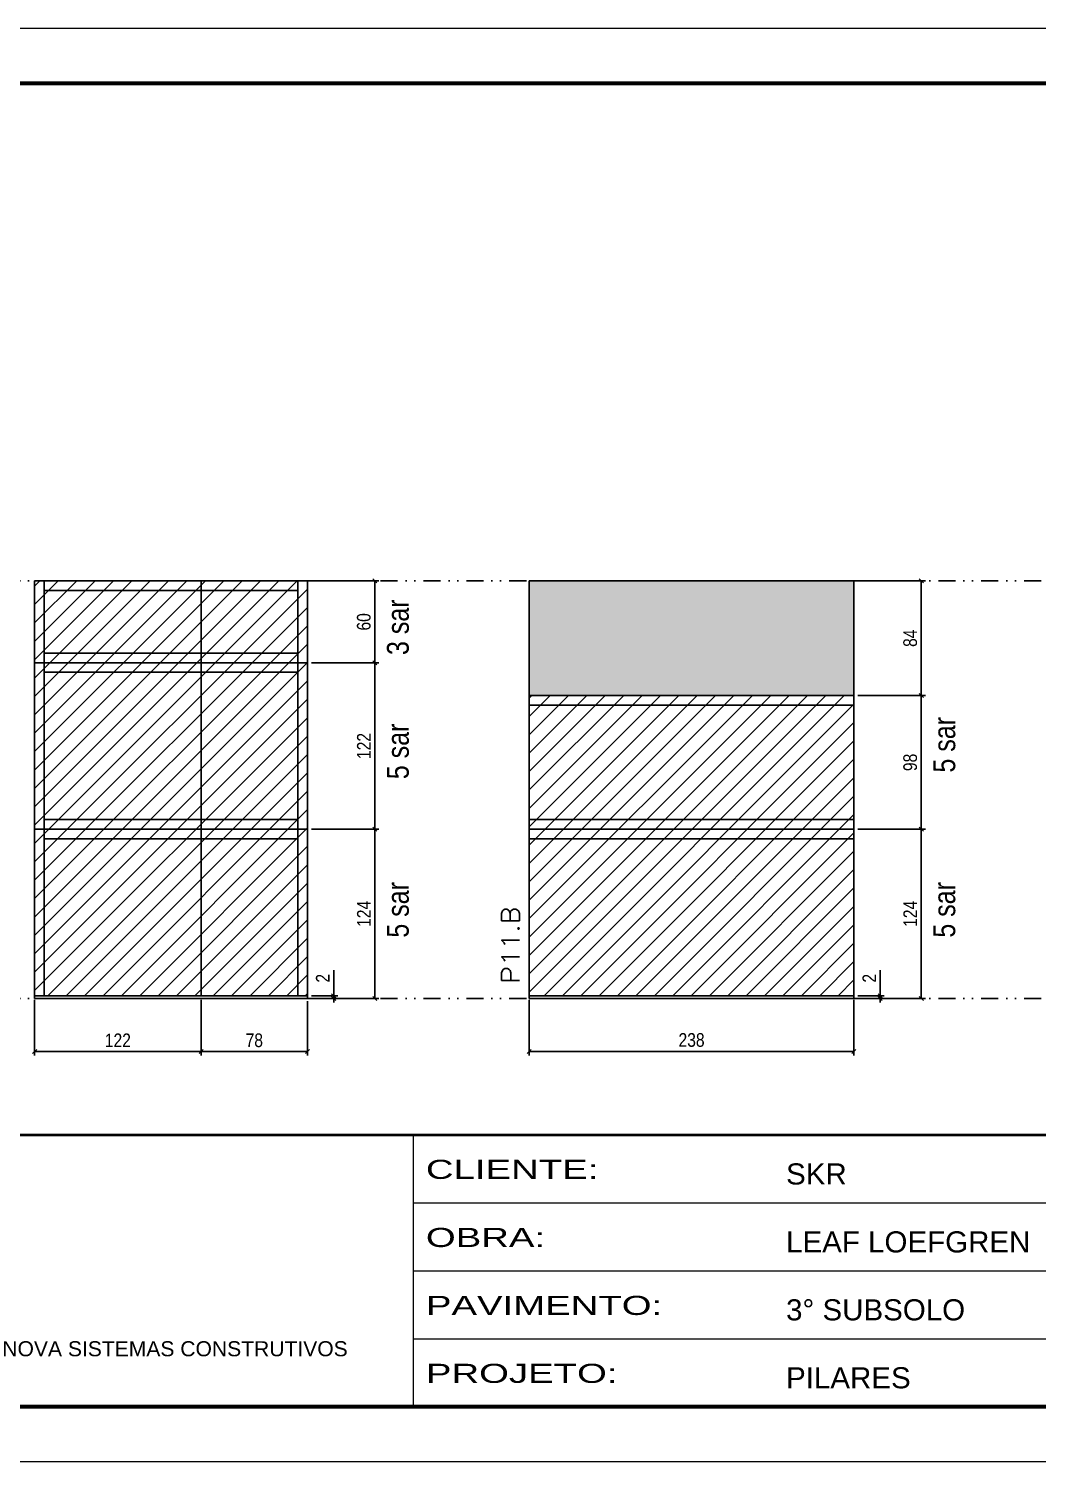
# Model space of a CAD drawing. Header units: millimetres. Extents: x 13777 to 27878, y -21631 to 6985.
# Drawn here: x 14557 to 15296, y -8997 to -7947 of the extents above; entities that cross this region are included whole.
import ezdxf

# ---------------------------------------------------------------- set-up
doc = ezdxf.new("R2010")
doc.units = ezdxf.units.MM
for name, pattern in [('CONTINUO', [0]), ('DASHED', [0.75, 0.5, -0.25]), ('DIVIDE2', [0.625, 0.25, -0.125, 0, -0.125, 0, -0.125])]:
    doc.linetypes.add(name, pattern=pattern)
for name, color, linetype in [('COTA', 241, 'Continuous'), ('NOMENCLATURA', 7, 'Continuous'), ('Nível', 160, 'Continuous'), ('Painéis', 200, 'Continuous'), ('SARR_2.2x7', 40, 'Continuous')]:
    doc.layers.add(name, color=color, linetype=linetype)
for name, color, linetype, lineweight in [('Folhas', 255, 'Continuous', 9), ('Hachura', 251, 'Continuous', 9), ('SARRAFO DE PRESSAO', 251, 'DASHED', 9), ('Texto Seção', 7, 'Continuous', 15)]:
    doc.layers.add(name, color=color, linetype=linetype, lineweight=lineweight)
doc.styles.add('ARIAL', font='arial.ttf')
doc.styles.add('ARIAL_NARROW', font='ARIALN.TTF', dxfattribs={"height": 0.2})
doc.styles.add('COTA TECNICA', font='techl___.ttf', dxfattribs={"height": 10})
doc.styles.add('COTA TECNICA-50', font='techl___.ttf', dxfattribs={"height": 10})
doc.styles.add('REGUA-120', font='ROMANS.shx', dxfattribs={"height": 15})
doc.styles.add('Tecnologia', font='')
doc.styles.get('Tecnologia').set_extended_font_data('Forgotten Futurist')
doc.dimstyles.new('COTA PAINEL-50', dxfattribs={"dimtxt": 10, "dimasz": 3, "dimexe": 3, "dimexo": 3, "dimgap": 3, "dimtad": 1, "dimdec": 1, "dimzin": 12, "dimdsep": 46, "dimtxsty": 'COTA TECNICA-50', "dimblk1": 'OBLIQUE', "dimblk2": 'OBLIQUE', "dimsah": 1, "dimcen": 0.9, "dimclrd": 4, "dimclre": 4, "dimclrt": 240, "dimadec": 1, "dimazin": 3, "dimtfac": 1, "dimtdec": 1, "dimtmove": 0, "dimatfit": 3, "dimfxl": 1, "dimtolj": 1, "dimtzin": 12, "dimarcsym": 0})
doc.dimstyles.new('PAINEL', dxfattribs={"dimtxt": 10, "dimasz": 3, "dimexe": 3, "dimexo": 3, "dimgap": 3, "dimtad": 1, "dimdec": 1, "dimzin": 12, "dimdsep": 46, "dimtxsty": 'COTA TECNICA', "dimblk1": 'OBLIQUE', "dimblk2": 'OBLIQUE', "dimsah": 1, "dimcen": 0.9, "dimclrd": 4, "dimclre": 4, "dimclrt": 240, "dimadec": 1, "dimazin": 3, "dimtfac": 1, "dimtdec": 1, "dimtmove": 0, "dimatfit": 3, "dimfxl": 1, "dimtolj": 1, "dimtzin": 12, "dimarcsym": 0})

# ---------------------------------------------------------------- blocks, each defined once
blk = doc.blocks.new('9999999999')
at = {"color": 30, "linetype": 'CONTINUO'}
for p, q in [((98564.6, 34230.2), (98564.6, 34429.4)), ((98564.6, 34379.6), (99584, 34379.6)), ((98564.6, 34329.8), (99488, 34329.8)), ((98564.6, 34280), (99488, 34280))]:
    blk.add_line(p, q, dxfattribs=at)
at = {"color": 30, "linetype": 'CONTINUO', "const_width": 2}
blk.add_lwpolyline([(99584, 34230.2), (99584, 34414.4, 0.414214), (99569, 34429.4), (98229, 34429.4, 0.414214), (98214, 34414.4), (98214, 34245.2, 0.414214), (98229, 34230.2), (99584, 34230.2)], format="xyb", dxfattribs=at)
at = {"layer": 'Folhas'}
blk.add_lwpolyline([(98139, 34190.2), (99624, 34190.2), (99624, 35240.2), (98139, 35240.2)], close=True, dxfattribs=at)
at = {"layer": 'Folhas', "color": 30, "const_width": 3}
blk.add_lwpolyline([(98214, 34230.2), (99584, 34230.2), (99584, 35200.2), (98214, 35200.2)], close=True, dxfattribs=at)
at = {"color": 7, "linetype": 'Continuous', "ltscale": 5, "style": 'ARIAL'}
for s, height, p in [('SKR', 15.48, (98837.7, 34393.1)), ('LEAF LOEFGREN', 15.483, (98837.7, 34343.3)), ('3° SUBSOLO', 15.48, (98837.7, 34293.5)), ('NOVA SISTEMAS CONSTRUTIVOS', 11.059, (98263.2, 34267.2)), ('PILARES', 15.48, (98837.7, 34243.7))]:
    blk.add_text(s, height=height, dxfattribs=at).set_placement(p)
at = {"layer": 'Folhas', "color": 7, "style": 'Tecnologia', "width": 1.5}
for s, p in [('CLIENTE:', (98573.7, 34397.2)), ('OBRA:', (98573.7, 34347.3)), ('PAVIMENTO:', (98573.7, 34297.5)), ('PROJETO:', (98573.7, 34247.7))]:
    blk.add_text(s, height=14, dxfattribs=at).set_placement(p)
blk = doc.blocks.new('_Oblique')
at = {"color": 0, "linetype": 'ByBlock', "lineweight": -2}
blk.add_line((-0.5, -0.5), (0.5, 0.5), dxfattribs=at)
blk = doc.blocks.new('*D2256')
at = {"layer": 'COTA', "color": 4, "lineweight": -2, "transparency": 16777216}
for p, q in [((14561.4, -8658.5), (14561.4, -8699.3)), ((14683.4, -8658.5), (14683.4, -8699.3)), ((14683.4, -8696.3), (14561.4, -8696.3))]:
    blk.add_line(p, q, dxfattribs=at)
at = {"layer": 'Defpoints', "color": 0, "transparency": 16777216}
for p in [(14561.4, -8655.5), (14683.4, -8655.5), (14561.4, -8696.3)]:
    blk.add_point(p, dxfattribs=at)
at = {"layer": 'COTA', "color": 4, "lineweight": -2, "transparency": 16777216, "xscale": 3, "yscale": 3, "zscale": 3, "rotation": 180}
blk.add_blockref('_Oblique', (14561.4, -8696.3), dxfattribs=at)
at = {"layer": 'COTA', "color": 4, "lineweight": -2, "transparency": 16777216, "xscale": 3, "yscale": 3, "zscale": 3}
blk.add_blockref('_Oblique', (14683.4, -8696.3), dxfattribs=at)
at = {"layer": 'COTA', "color": 240, "transparency": 16777216, "insert": (14622.4, -8688.2), "char_height": 10, "attachment_point": 5, "style": 'COTA TECNICA'}
blk.add_mtext('\\A1;122', dxfattribs=at)
blk = doc.blocks.new('*D2257')
at = {"layer": 'COTA', "color": 4, "lineweight": -2, "transparency": 16777216}
for p, q in [((14780.6, -8655.5), (14780.6, -8636.7)), ((14764.4, -8655.5), (14783.6, -8655.5)), ((14764.4, -8657.5), (14783.6, -8657.5)), ((14780.6, -8657.5), (14780.6, -8655.5)), ((14780.6, -8657.5), (14780.6, -8660.5))]:
    blk.add_line(p, q, dxfattribs=at)
at = {"layer": 'Defpoints', "color": 0, "transparency": 16777216}
for p in [(14761.4, -8655.5), (14761.4, -8657.5), (14780.6, -8657.5)]:
    blk.add_point(p, dxfattribs=at)
at = {"layer": 'COTA', "color": 4, "lineweight": -2, "transparency": 16777216, "xscale": 3, "yscale": 3, "zscale": 3}
for p, rotation in [((14780.6, -8655.5), 270), ((14780.6, -8657.5), 90)]:
    blk.add_blockref('_Oblique', p, dxfattribs=dict(at, rotation=rotation))
at = {"layer": 'COTA', "color": 240, "transparency": 16777216, "insert": (14772.6, -8642.7), "char_height": 10, "attachment_point": 5, "rotation": 90, "style": 'COTA TECNICA-50'}
blk.add_mtext('\\A1;2', dxfattribs=at)
blk = doc.blocks.new('*D2258')
at = {"layer": 'COTA', "color": 4, "lineweight": -2, "transparency": 16777216}
for p, q in [((14764.4, -8411.5), (14813.8, -8411.5)), ((14810.8, -8533.5), (14810.8, -8411.5)), ((14764.4, -8533.5), (14813.8, -8533.5))]:
    blk.add_line(p, q, dxfattribs=at)
at = {"layer": 'Defpoints', "color": 0, "transparency": 16777216}
for p in [(14761.4, -8411.5), (14810.8, -8411.5), (14761.4, -8533.5)]:
    blk.add_point(p, dxfattribs=at)
at = {"layer": 'COTA', "color": 4, "lineweight": -2, "transparency": 16777216, "xscale": 3, "yscale": 3, "zscale": 3}
for p, rotation in [((14810.8, -8411.5), 90), ((14810.8, -8533.5), 270)]:
    blk.add_blockref('_Oblique', p, dxfattribs=dict(at, rotation=rotation))
at = {"layer": 'COTA', "color": 240, "transparency": 16777216, "insert": (14802.7, -8472.5), "char_height": 10, "attachment_point": 5, "rotation": 90, "style": 'COTA TECNICA-50'}
blk.add_mtext('\\A1;122', dxfattribs=at)
blk = doc.blocks.new('*D2259')
at = {"layer": 'COTA', "color": 4, "linetype": 'ByBlock', "lineweight": -2, "transparency": 16777216}
for p, q in [((14764.4, -8533.5), (14813.8, -8533.5)), ((14810.8, -8657.5), (14810.8, -8533.5)), ((14764.4, -8657.5), (14813.8, -8657.5))]:
    blk.add_line(p, q, dxfattribs=at)
at = {"layer": 'Defpoints', "color": 0, "linetype": 'ByBlock', "transparency": 16777216}
for p in [(14761.4, -8533.5), (14810.8, -8533.5), (14761.4, -8657.5)]:
    blk.add_point(p, dxfattribs=at)
at = {"layer": 'COTA', "color": 4, "linetype": 'ByBlock', "lineweight": -2, "transparency": 16777216, "xscale": 3, "yscale": 3, "zscale": 3}
for p, rotation in [((14810.8, -8533.5), 90), ((14810.8, -8657.5), 270)]:
    blk.add_blockref('_Oblique', p, dxfattribs=dict(at, rotation=rotation))
at = {"layer": 'COTA', "color": 240, "linetype": 'ByBlock', "transparency": 16777216, "insert": (14802.7, -8595.5), "char_height": 10, "attachment_point": 5, "rotation": 90, "style": 'COTA TECNICA'}
blk.add_mtext('\\A1;124', dxfattribs=at)
blk = doc.blocks.new('*D2260')
at = {"layer": 'COTA', "color": 4, "linetype": 'ByBlock', "lineweight": -2, "transparency": 16777216}
for p, q in [((14764.4, -8533.5), (14813.8, -8533.5)), ((14810.8, -8657.5), (14810.8, -8533.5)), ((14764.4, -8657.5), (14813.8, -8657.5))]:
    blk.add_line(p, q, dxfattribs=at)
at = {"layer": 'Defpoints', "color": 0, "linetype": 'ByBlock', "transparency": 16777216}
for p in [(14761.4, -8533.5), (14810.8, -8533.5), (14761.4, -8657.5)]:
    blk.add_point(p, dxfattribs=at)
at = {"layer": 'COTA', "color": 4, "linetype": 'ByBlock', "lineweight": -2, "transparency": 16777216, "xscale": 3, "yscale": 3, "zscale": 3}
for p, rotation in [((14810.8, -8533.5), 90), ((14810.8, -8657.5), 270)]:
    blk.add_blockref('_Oblique', p, dxfattribs=dict(at, rotation=rotation))
at = {"layer": 'COTA', "color": 240, "linetype": 'ByBlock', "transparency": 16777216, "insert": (14802.7, -8595.5), "char_height": 10, "attachment_point": 5, "rotation": 90, "style": 'COTA TECNICA'}
blk.add_mtext('\\A1;124', dxfattribs=at)
blk = doc.blocks.new('*D2261')
at = {"layer": 'COTA', "color": 4, "lineweight": -2, "transparency": 16777216}
for p, q in [((14764.4, -8351.5), (14813.8, -8351.5)), ((14810.8, -8411.5), (14810.8, -8351.5)), ((14764.4, -8411.5), (14813.8, -8411.5))]:
    blk.add_line(p, q, dxfattribs=at)
at = {"layer": 'Defpoints', "color": 0, "transparency": 16777216}
for p in [(14761.4, -8351.5), (14810.8, -8351.5), (14761.4, -8411.5)]:
    blk.add_point(p, dxfattribs=at)
at = {"layer": 'COTA', "color": 4, "lineweight": -2, "transparency": 16777216, "xscale": 3, "yscale": 3, "zscale": 3}
for p, rotation in [((14810.8, -8351.5), 90), ((14810.8, -8411.5), 270)]:
    blk.add_blockref('_Oblique', p, dxfattribs=dict(at, rotation=rotation))
at = {"layer": 'COTA', "color": 240, "transparency": 16777216, "insert": (14802.7, -8381.5), "char_height": 10, "attachment_point": 5, "rotation": 90, "style": 'COTA TECNICA'}
blk.add_mtext('\\A1;60', dxfattribs=at)
blk = doc.blocks.new('*D2262')
at = {"layer": 'COTA', "color": 4, "lineweight": -2, "transparency": 16777216}
for p, q in [((14923.9, -8658.5), (14923.9, -8699.3)), ((15161.9, -8658.5), (15161.9, -8699.3)), ((15161.9, -8696.3), (14923.9, -8696.3))]:
    blk.add_line(p, q, dxfattribs=at)
at = {"layer": 'Defpoints', "color": 0, "transparency": 16777216}
for p in [(14923.9, -8655.5), (15161.9, -8655.5), (14923.9, -8696.3)]:
    blk.add_point(p, dxfattribs=at)
at = {"layer": 'COTA', "color": 4, "lineweight": -2, "transparency": 16777216, "xscale": 3, "yscale": 3, "zscale": 3, "rotation": 180}
blk.add_blockref('_Oblique', (14923.9, -8696.3), dxfattribs=at)
at = {"layer": 'COTA', "color": 4, "lineweight": -2, "transparency": 16777216, "xscale": 3, "yscale": 3, "zscale": 3}
blk.add_blockref('_Oblique', (15161.9, -8696.3), dxfattribs=at)
at = {"layer": 'COTA', "color": 240, "transparency": 16777216, "insert": (15042.9, -8688), "char_height": 10, "attachment_point": 5, "style": 'COTA TECNICA'}
blk.add_mtext('\\A1;238', dxfattribs=at)
blk = doc.blocks.new('*D2263')
at = {"layer": 'COTA', "color": 4, "lineweight": -2, "transparency": 16777216}
for p, q in [((15181.2, -8655.5), (15181.2, -8636.7)), ((15164.9, -8655.5), (15184.2, -8655.5)), ((15164.9, -8657.5), (15184.2, -8657.5)), ((15181.2, -8657.5), (15181.2, -8655.5)), ((15181.2, -8657.5), (15181.2, -8660.5))]:
    blk.add_line(p, q, dxfattribs=at)
at = {"layer": 'Defpoints', "color": 0, "transparency": 16777216}
for p in [(15161.9, -8655.5), (15161.9, -8657.5), (15181.2, -8657.5)]:
    blk.add_point(p, dxfattribs=at)
at = {"layer": 'COTA', "color": 4, "lineweight": -2, "transparency": 16777216, "xscale": 3, "yscale": 3, "zscale": 3}
for p, rotation in [((15181.2, -8655.5), 270), ((15181.2, -8657.5), 90)]:
    blk.add_blockref('_Oblique', p, dxfattribs=dict(at, rotation=rotation))
at = {"layer": 'COTA', "color": 240, "transparency": 16777216, "insert": (15173.2, -8642.7), "char_height": 10, "attachment_point": 5, "rotation": 90, "style": 'COTA TECNICA-50'}
blk.add_mtext('\\A1;2', dxfattribs=at)
blk = doc.blocks.new('*D2264')
at = {"layer": 'COTA', "color": 4, "lineweight": -2, "transparency": 16777216}
for p, q in [((15164.9, -8435.5), (15214.3, -8435.5)), ((15211.3, -8533.5), (15211.3, -8435.5)), ((15164.9, -8533.5), (15214.3, -8533.5))]:
    blk.add_line(p, q, dxfattribs=at)
at = {"layer": 'Defpoints', "color": 0, "transparency": 16777216}
for p in [(15161.9, -8435.5), (15211.3, -8435.5), (15161.9, -8533.5)]:
    blk.add_point(p, dxfattribs=at)
at = {"layer": 'COTA', "color": 4, "lineweight": -2, "transparency": 16777216, "xscale": 3, "yscale": 3, "zscale": 3}
for p, rotation in [((15211.3, -8435.5), 90), ((15211.3, -8533.5), 270)]:
    blk.add_blockref('_Oblique', p, dxfattribs=dict(at, rotation=rotation))
at = {"layer": 'COTA', "color": 240, "transparency": 16777216, "insert": (15203.2, -8484.5), "char_height": 10, "attachment_point": 5, "rotation": 90, "style": 'COTA TECNICA-50'}
blk.add_mtext('\\A1;98', dxfattribs=at)
blk = doc.blocks.new('*D2265')
at = {"layer": 'COTA', "color": 4, "linetype": 'ByBlock', "lineweight": -2, "transparency": 16777216}
for p, q in [((15164.9, -8533.5), (15214.3, -8533.5)), ((15211.3, -8657.5), (15211.3, -8533.5)), ((15164.9, -8657.5), (15214.3, -8657.5))]:
    blk.add_line(p, q, dxfattribs=at)
at = {"layer": 'Defpoints', "color": 0, "linetype": 'ByBlock', "transparency": 16777216}
for p in [(15161.9, -8533.5), (15211.3, -8533.5), (15161.9, -8657.5)]:
    blk.add_point(p, dxfattribs=at)
at = {"layer": 'COTA', "color": 4, "linetype": 'ByBlock', "lineweight": -2, "transparency": 16777216, "xscale": 3, "yscale": 3, "zscale": 3}
for p, rotation in [((15211.3, -8533.5), 90), ((15211.3, -8657.5), 270)]:
    blk.add_blockref('_Oblique', p, dxfattribs=dict(at, rotation=rotation))
at = {"layer": 'COTA', "color": 240, "linetype": 'ByBlock', "transparency": 16777216, "insert": (15203.2, -8595.5), "char_height": 10, "attachment_point": 5, "rotation": 90, "style": 'COTA TECNICA'}
blk.add_mtext('\\A1;124', dxfattribs=at)
blk = doc.blocks.new('*D2266')
at = {"layer": 'COTA', "color": 4, "linetype": 'ByBlock', "lineweight": -2, "transparency": 16777216}
for p, q in [((15164.9, -8533.5), (15214.3, -8533.5)), ((15211.3, -8657.5), (15211.3, -8533.5)), ((15164.9, -8657.5), (15214.3, -8657.5))]:
    blk.add_line(p, q, dxfattribs=at)
at = {"layer": 'Defpoints', "color": 0, "linetype": 'ByBlock', "transparency": 16777216}
for p in [(15161.9, -8533.5), (15211.3, -8533.5), (15161.9, -8657.5)]:
    blk.add_point(p, dxfattribs=at)
at = {"layer": 'COTA', "color": 4, "linetype": 'ByBlock', "lineweight": -2, "transparency": 16777216, "xscale": 3, "yscale": 3, "zscale": 3}
for p, rotation in [((15211.3, -8533.5), 90), ((15211.3, -8657.5), 270)]:
    blk.add_blockref('_Oblique', p, dxfattribs=dict(at, rotation=rotation))
at = {"layer": 'COTA', "color": 240, "linetype": 'ByBlock', "transparency": 16777216, "insert": (15203.2, -8595.5), "char_height": 10, "attachment_point": 5, "rotation": 90, "style": 'COTA TECNICA'}
blk.add_mtext('\\A1;124', dxfattribs=at)
blk = doc.blocks.new('*D2270')
at = {"layer": 'COTA', "color": 4, "lineweight": -2, "transparency": 16777216}
for p, q in [((14683.4, -8658.5), (14683.4, -8699.3)), ((14761.4, -8659.5), (14761.4, -8699.3)), ((14683.4, -8696.3), (14761.4, -8696.3))]:
    blk.add_line(p, q, dxfattribs=at)
at = {"layer": 'Defpoints', "color": 0, "transparency": 16777216}
for p in [(14683.4, -8655.5), (14761.4, -8656.5), (14761.4, -8696.3)]:
    blk.add_point(p, dxfattribs=at)
at = {"layer": 'COTA', "color": 4, "lineweight": -2, "transparency": 16777216, "xscale": 3, "yscale": 3, "zscale": 3, "rotation": 180}
blk.add_blockref('_Oblique', (14683.4, -8696.3), dxfattribs=at)
at = {"layer": 'COTA', "color": 4, "lineweight": -2, "transparency": 16777216, "xscale": 3, "yscale": 3, "zscale": 3}
blk.add_blockref('_Oblique', (14761.4, -8696.3), dxfattribs=at)
at = {"layer": 'COTA', "color": 240, "transparency": 16777216, "insert": (14722.4, -8688.2), "char_height": 10, "attachment_point": 5, "style": 'COTA TECNICA'}
blk.add_mtext('\\A1;78', dxfattribs=at)
blk = doc.blocks.new('*D2271')
at = {"layer": 'COTA', "color": 4, "lineweight": -2, "transparency": 16777216}
for p, q in [((15164.9, -8351.5), (15214.3, -8351.5)), ((15211.3, -8351.5), (15211.3, -8435.5)), ((15164.9, -8435.5), (15214.3, -8435.5))]:
    blk.add_line(p, q, dxfattribs=at)
at = {"layer": 'Defpoints', "color": 0, "transparency": 16777216}
for p in [(15161.9, -8351.5), (15161.9, -8435.5), (15211.3, -8435.5)]:
    blk.add_point(p, dxfattribs=at)
at = {"layer": 'COTA', "color": 4, "lineweight": -2, "transparency": 16777216, "xscale": 3, "yscale": 3, "zscale": 3}
for p, rotation in [((15211.3, -8351.5), 90), ((15211.3, -8435.5), 270)]:
    blk.add_blockref('_Oblique', p, dxfattribs=dict(at, rotation=rotation))
at = {"layer": 'COTA', "color": 240, "transparency": 16777216, "insert": (15203.2, -8393.5), "char_height": 10, "attachment_point": 5, "rotation": 90, "style": 'COTA TECNICA'}
blk.add_mtext('\\A1;84', dxfattribs=at)

msp = doc.modelspace()

# ---------------------------------------------------------------- hatches: boundary and pattern name
at = {"layer": 'COTA'}
h = msp.add_hatch(dxfattribs=at)
h.set_pattern_fill('AR-CONC', color=256, scale=0.03)
h.set_pattern_definition([(50, (-3329.922, -1168.575), (5.4655401, -0.4781726), [0.5715, -6.2865]), (355, (-3329.922, -1168.575), (-1.0573026, 5.7317054), [0.4572, -5.0292175]), (100.451445, (-3329.4667, -1168.615), (4.4082374, 5.2535326), [0.4857003, -5.3427073]), (46.1842, (-3329.922, -1167.051), (8.1323712, -1.2612698), [0.85725, -9.42975]), (96.635558, (-3329.2445, -1167.156), (7.122124, 7.4227837), [0.7285507, -8.0140682]), (351.18415, (-3329.922, -1167.051), (7.122124, 7.4227837), [0.685799, -7.543792]), (21, (-3329.16, -1167.432), (4.5484317, -3.0679559), [0.5715, -6.2865]), (326, (-3329.16, -1167.432), (1.8540609, 5.525639), [0.4572, -5.0292]), (71.451445, (-3328.781, -1167.688), (6.4024926, 2.457683), [0.4857003, -5.3426981]), (37.5, (-3329.9222, -1168.5751), (0.0926581, 2.53665117), [0, -4.96824, 0, -5.1054, 0, -5.04825]), (7.5, (-3329.9222, -1168.575), (2.00458988, 3.00541724), [0, -2.91084, 0, -4.85394, 0, -1.92405]), (327.5, (-3331.6214, -1168.5751), (4.06771786, -0.17186232), [0, -1.905, 0, -5.9436, 0, -7.8867]), (317.5, (-3332.3834, -1168.575), (4.44387544, 0.7627947), [0, -2.4765, 0, -3.94716, 0, -5.6007])])
h.paths.add_polyline_path([(14923.93, -8351.47), (14923.93, -8435.47), (15161.93, -8435.47), (15161.93, -8351.47)])
at = {"layer": 'Hachura', "linetype": 'ByBlock'}
h = msp.add_hatch(dxfattribs=at)
h.set_pattern_fill('ANSI31', color=256, scale=3)
h.set_pattern_definition([(45, (-4755, -1148.575), (-6.735192, 6.735192), [])])
h.paths.add_polyline_path([(14683.39, -8351.47), (14561.39, -8351.47), (14561.39, -8411.47), (14683.39, -8411.47)])
h.paths.add_polyline_path([(14761.39, -8411.47), (14761.39, -8351.47), (14683.39, -8351.47), (14683.39, -8411.47)])
h.paths.add_polyline_path([(14683.39, -8533.47), (14761.39, -8533.47), (14761.39, -8411.47), (14683.39, -8411.47)])
h.paths.add_polyline_path([(14561.39, -8411.47), (14561.39, -8533.47), (14683.39, -8533.47), (14683.39, -8411.47)])
h.paths.add_polyline_path([(14683.39, -8533.47), (14561.39, -8533.47), (14561.39, -8655.47), (14683.39, -8655.47)])
h.paths.add_polyline_path([(14761.39, -8533.47), (14683.39, -8533.47), (14683.39, -8655.47), (14761.39, -8655.47)])
h.paths.add_polyline_path([(14923.93, -8533.47), (14923.93, -8655.47), (15161.93, -8655.47), (15161.93, -8533.47)])
h.paths.add_polyline_path([(15161.93, -8533.47), (15161.93, -8435.47), (14923.93, -8435.47), (14923.93, -8533.47)])
h.paths.add_polyline_path([(15342.51, -8415.49), (15323.51, -8415.49), (15323.51, -8655.47), (15342.51, -8655.47)])
h.paths.add_polyline_path([(15599.32, -8388.47), (15533.32, -8388.47), (15533.32, -8435.47), (15599.32, -8435.47)])
h.paths.add_polyline_path([(15599.32, -8388.47), (15599.32, -8435.47), (15737.32, -8435.47), (15737.32, -8388.47)])
h.paths.add_polyline_path([(15737.32, -8533.47), (15737.32, -8435.47), (15599.32, -8435.47), (15599.32, -8533.47)])
h.paths.add_polyline_path([(15599.32, -8533.47), (15599.32, -8435.47), (15477.32, -8435.47), (15477.32, -8533.47)])
h.paths.add_polyline_path([(15599.32, -8533.47), (15477.32, -8533.47), (15477.32, -8655.47), (15599.32, -8655.47)])
h.paths.add_polyline_path([(15599.32, -8655.47), (15737.32, -8655.47), (15737.32, -8533.47), (15599.32, -8533.47)])

# ---------------------------------------------------------------- linework, layer by layer
at = {"layer": 'COTA'}
msp.add_lwpolyline([(14923.93, -8435.47), (15161.93, -8435.47), (15161.93, -8351.47), (14923.93, -8351.47)], close=True, dxfattribs=at)
at = {"layer": 'Nível', "color": 4, "linetype": 'DIVIDE2', "ltscale": 50}
for p, q in [((13777.11, -8351.47), (21531.15, -8351.47)), ((13777.11, -8657.47), (21531.15, -8657.47))]:
    msp.add_line(p, q, dxfattribs=at)
at = {"layer": 'Painéis'}
for p, q in [((14761.39, -8351.47), (14561.39, -8351.47)), ((14561.39, -8351.47), (14561.39, -8655.47)), ((14683.39, -8351.47), (14683.39, -8655.47)), ((14761.39, -8655.47), (14761.39, -8351.47)), ((14561.39, -8411.47), (14761.39, -8411.47)), ((14923.93, -8435.47), (14923.93, -8655.47)), ((14923.93, -8435.47), (15161.93, -8435.47)), ((15161.93, -8655.47), (15161.93, -8435.47)), ((14561.39, -8533.47), (14761.39, -8533.47)), ((14923.93, -8533.47), (15161.93, -8533.47))]:
    msp.add_line(p, q, dxfattribs=at)
for points in [[(14761.39, -8655.47), (14561.39, -8655.47), (14561.39, -8657.47), (14761.39, -8657.47)], [(15161.93, -8655.47), (14923.93, -8655.47), (14923.93, -8657.47), (15161.93, -8657.47)]]:
    msp.add_lwpolyline(points, close=True, dxfattribs=at)
at = {"layer": 'SARR_2.2x7'}
for p, q in [((14568.39, -8411.47), (14568.39, -8351.47)), ((14754.39, -8411.47), (14754.39, -8351.47)), ((14568.39, -8358.47), (14683.39, -8358.47)), ((14683.39, -8358.47), (14754.39, -8358.47)), ((14568.39, -8404.47), (14683.39, -8404.47)), ((14683.39, -8404.47), (14754.39, -8404.47)), ((14568.39, -8533.47), (14568.39, -8411.47)), ((14568.39, -8418.47), (14683.39, -8418.47)), ((14683.39, -8418.47), (14754.39, -8418.47)), ((14754.39, -8533.47), (14754.39, -8411.47)), ((14923.93, -8442.47), (15161.93, -8442.47)), ((14568.39, -8526.47), (14683.39, -8526.47)), ((14568.39, -8655.47), (14568.39, -8533.47)), ((14683.39, -8526.47), (14754.39, -8526.47)), ((14754.39, -8655.47), (14754.39, -8533.47)), ((14923.93, -8526.47), (15161.93, -8526.47)), ((14568.39, -8540.47), (14683.39, -8540.47)), ((14683.39, -8540.47), (14754.39, -8540.47)), ((14923.93, -8540.47), (15161.93, -8540.47))]:
    msp.add_line(p, q, dxfattribs=at)

# ---------------------------------------------------------------- block references
at = {"layer": 'SARRAFO DE PRESSAO', "color": 6, "linetype": 'ByBlock'}
msp.add_blockref('9999999999', (-83725.51, -43186.95), dxfattribs=at)

# ---------------------------------------------------------------- texts
at = {"layer": 'NOMENCLATURA', "style": 'ARIAL_NARROW'}
for s, p in [('3 sar', (14835.63, -8405.81)), ('5 sar', (15236.17, -8491.95)), ('5 sar', (14835.63, -8496.81)), ('5 sar', (14835.63, -8612.95)), ('5 sar', (15236.17, -8612.95))]:
    msp.add_text(s, height=16, rotation=90, dxfattribs=at).set_placement(p)
at = {"layer": 'Texto Seção', "style": 'REGUA-120', "width": 1.1}
msp.add_text('P11.B', height=13, rotation=90, dxfattribs=at).set_placement((14916.68, -8646.7))

# ---------------------------------------------------------------- dimensions: what is measured, and where the dimension line sits
at = {"layer": 'COTA'}
for base, p1, p2, dimstyle, picture, middle in [((14810.75, -8351.47), (14761.39, -8411.47), (14761.39, -8351.47), 'PAINEL', '*D2261', (14802.65, -8381.47)), ((15211.3, -8435.47), (15161.93, -8351.47), (15161.93, -8435.47), 'PAINEL', '*D2271', (15203.2, -8393.47)), ((14810.75, -8411.47), (14761.39, -8533.47), (14761.39, -8411.47), 'COTA PAINEL-50', '*D2258', (14802.69, -8472.47)), ((15211.3, -8435.47), (15161.93, -8533.47), (15161.93, -8435.47), 'COTA PAINEL-50', '*D2264', (15203.2, -8484.47))]:
    dim = msp.add_linear_dim(base=base, p1=p1, p2=p2, angle=90, dimstyle=dimstyle, dxfattribs=at)
    dim.commit()
    dim.dimension.update_dxf_attribs({"geometry": picture, "text_midpoint": middle})
at = {"layer": 'COTA', "linetype": 'ByBlock'}
for p1, p2, picture, middle in [((14761.39, -8657.47), (14761.39, -8533.47), '*D2259', (14802.68, -8595.47)), ((14761.39, -8657.47), (14761.39, -8533.47), '*D2260', (14802.68, -8595.47)), ((15161.93, -8657.47), (15161.93, -8533.47), '*D2265', (15203.23, -8595.47)), ((15161.93, -8657.47), (15161.93, -8533.47), '*D2266', (15203.23, -8595.47))]:
    dim = msp.add_aligned_dim(p1=p1, p2=p2, distance=-49.37, dimstyle='PAINEL', dxfattribs=at)
    dim.commit()
    dim.dimension.update_dxf_attribs({"geometry": picture, "text_midpoint": middle})
at = {"layer": 'COTA'}
for base, p1, p2, picture, middle in [((14780.64, -8657.47), (14761.39, -8655.47), (14761.39, -8657.47), '*D2257', (14780.64, -8642.72)), ((15181.19, -8657.47), (15161.93, -8655.47), (15161.93, -8657.47), '*D2263', (15181.19, -8642.72))]:
    dim = msp.add_linear_dim(base=base, p1=p1, p2=p2, angle=90, dimstyle='COTA PAINEL-50', dxfattribs=at)
    dim.commit()
    dim.dimension.update_dxf_attribs({"geometry": picture, "text_midpoint": middle, "dimtype": 160})
for base, p1, p2, picture, middle in [((14561.39, -8696.29), (14683.39, -8655.47), (14561.39, -8655.47), '*D2256', (14622.39, -8688.23)), ((14923.93, -8696.29), (15161.93, -8655.47), (14923.93, -8655.47), '*D2262', (15042.93, -8688.05))]:
    dim = msp.add_linear_dim(base=base, p1=p1, p2=p2, angle=180, dimstyle='PAINEL', override={"dimarcsym": 2}, dxfattribs=at)
    dim.commit()
    dim.dimension.update_dxf_attribs({"geometry": picture, "text_midpoint": middle})
dim = msp.add_linear_dim(base=(14761.39, -8696.29), p1=(14683.39, -8655.47), p2=(14761.39, -8656.47), dimstyle='PAINEL', dxfattribs=at)
dim.commit()
dim.dimension.update_dxf_attribs({"geometry": '*D2270', "text_midpoint": (14722.39, -8688.19)})

doc.saveas('drawing.dxf')
